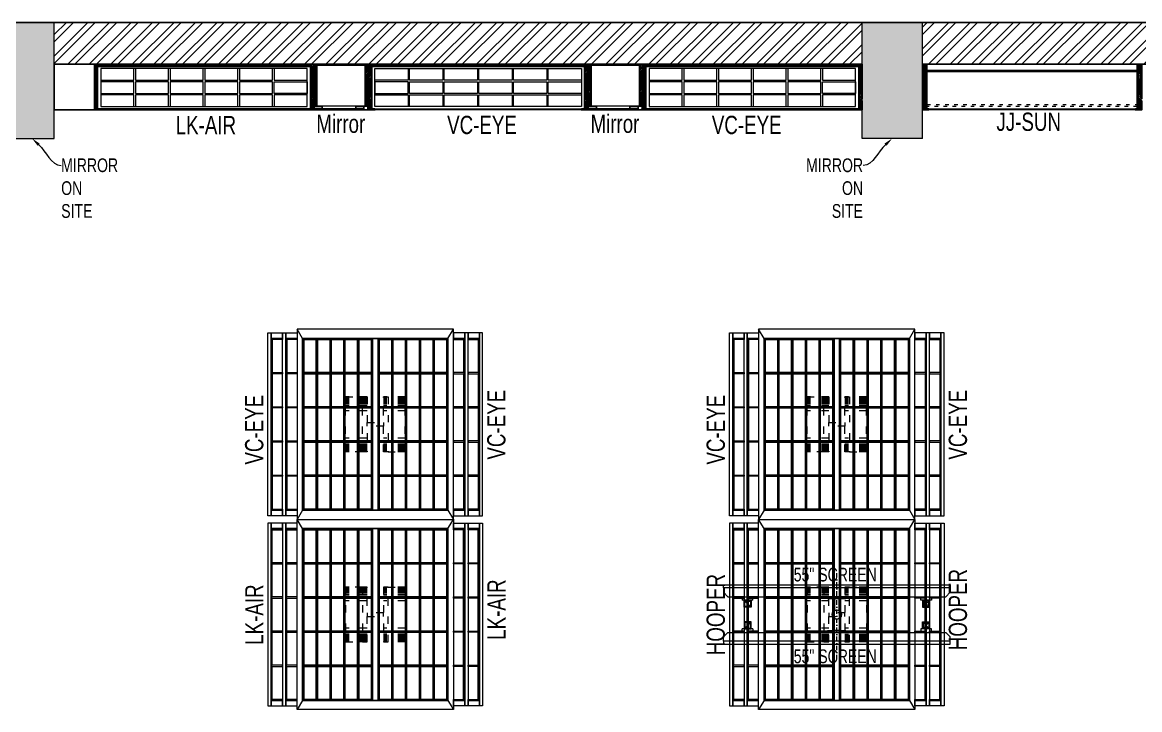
# Model space of a CAD drawing. Header units: feet. Extents: x 2963186 to 2977669, y -5470406 to -5462756.
# Drawn here: x 2968067 to 2974179, y -5466514 to -5462756 of the extents above; entities that cross this region are included whole.
import ezdxf
from ezdxf import colors
from ezdxf.entities.mleader import LeaderData, LeaderLine
from ezdxf.math import Vec2, Vec3

# ---------------------------------------------------------------- set-up
doc = ezdxf.new("R2010")
doc.units = ezdxf.units.FT
doc.header["$LTSCALE"] = 33
doc.header["$MEASUREMENT"] = 0
doc.linetypes.add('ACAD_ISO03W100', pattern=[30, 12, -18])
doc.linetypes.add('DASHDOT2', pattern=[0.5, 0.25, -0.125, 0, -0.125])
doc.layers.add('A-WALL', color=1, linetype='Continuous')
for name, color, linetype, lineweight in [('Column', 243, 'Continuous', 9), ('LENS-DIM', 252, 'Continuous', 5), ('LENS-PARTITION', 21, 'Continuous', 25), ('LENS-TEXT', 31, 'Continuous', 5), ('LENS_DIMENSION', 193, 'Continuous', 0), ('LENS_TEXT', 31, 'Continuous', 5), ('LK-EQPMT', 3, 'Continuous', 18), ('LK-FF&E FLOOR', 1, 'Continuous', 9), ('LK-FF&E WALL', 1, 'Continuous', 9), ('LK-IT', 3, 'Continuous', 18), ('LN-ELEVATION-1', 81, 'Continuous', 25), ('LN-ELEVATION-2', 103, 'Continuous', 20), ('LN-ELEVATION-3', 125, 'Continuous', 18), ('LN-ELEVATION-4', 145, 'Continuous', 13), ('LN-ELEVATION-5', 167, 'Continuous', 5), ('LN-HATCH', 251, 'Continuous', 0), ('PLANO-TXT', 252, 'Continuous', 5)]:
    doc.layers.add(name, color=color, linetype=linetype, lineweight=lineweight)
doc.styles.add('LK TXT', font='GILC____.TTF', dxfattribs={"height": 100})
doc.styles.get("Standard").update_dxf_attribs({"font": 'GILC____.TTF'})
pattern_1 = [(45, (7858054.083674966, 3504049.203216764), (-4.490128060534575, 4.490128060534575), [])]

# ---------------------------------------------------------------- blocks, each defined once
blk = doc.blocks.new('A$Ccaeba2c0')
at = {"layer": 'Column'}
h = blk.add_hatch(color=8, dxfattribs=at)
h.dxf.hatch_style = 1
h.paths.add_polyline_path([(0, 431.7999999998137), (-254, 431.7999999998137), (-254, 0), (0, 0)])
h.paths.add_polyline_path([(0, 4064.000000003725), (-228.5999999996275, 4064.000000003725), (-228.5999999996275, 3581.400000004098), (0, 3581.400000004098)])
h.paths.add_polyline_path([(0, 7620), (-228.5999999996275, 7620), (-228.5999999996275, 7086.600000004285), (0, 7086.600000004285)])
h.paths.add_polyline_path([(-4648.200000000186, 7620), (-4978.399999999441, 7620), (-4978.399999999441, 6985.000000003726), (-4648.200000000186, 6985.000000003726)])
h.paths.add_polyline_path([(-9397.999999999534, 7620), (-9728.200000000184, 7620), (-9728.200000000184, 6985), (-9398, 6985)])
h.paths.add_polyline_path([(-14173.20000000018, 7620), (-14452.59999999963, 7620), (-14452.59999999963, 7086.599999999627), (-14173.20000000018, 7086.599999999627)])
h.paths.add_polyline_path([(-14173.20000000018, 4089.399999999441), (-14452.59999999963, 4089.399999999441), (-14452.59999999963, 3606.799999999814), (-14173.20000000018, 3606.799999999814)])
h.paths.add_polyline_path([(-14020.79999999981, 203.2000000001862), (-14249.39999999897, 203.2000000001862), (-14249.39999999944, 433.2000000001862), (-14452.59999999963, 433.2000000001862), (-14452.59999999963, 0), (-14020.79999999981, 0)])
h.paths.add_polyline_path([(-9499.599999999627, 660.3999999994412), (-9829.799999999814, 660.3999999994412), (-9829.799999999814, 0), (-9499.599999999627, 0)])
h.paths.add_polyline_path([(-4749.799999999813, 660.3999999994412), (-5080, 660.3999999994412), (-5080, 0), (-4749.799999999348, 0)])
at = {"layer": 'LN-HATCH'}
h = blk.add_hatch(dxfattribs=at)
h.set_pattern_fill('ANSI32', color=256, scale=222)
h.set_pattern_definition([(45, (-2980819.117642397, 5460944.152229796), (-58.86663953378008, 58.86663953378008), []), (45, (-2980779.873216107, 5460944.152229796), (-58.86663953378008, 58.86663953378008), [])])
h.paths.add_polyline_path([(-9728.200000000184, 7620), (-14173.20000000018, 7620), (-14173.20000000018, 7391.399999999442), (-9728.200000000184, 7391.399999999442)])
h.paths.add_polyline_path([(-4978.399999999441, 7620), (-9397.999999999534, 7620), (-9397.999999999534, 7391.399999999442), (-4978.399999999441, 7391.399999999442)])
h.paths.add_polyline_path([(-228.5999999996275, 7620), (-4648.200000000186, 7620), (-4648.200000000186, 7391.399999999442), (-228.5999999996275, 7391.399999999442)])
h.paths.add_polyline_path([(0, 7086.600000004285), (-152.3999999994412, 7086.600000004285), (-152.3999999994412, 4064.000000003725), (0, 4064.000000003725)])
h.paths.add_polyline_path([(0, 3581.400000004098), (-152.3999999994412, 3581.400000004098), (-152.3999999994412, 2717.799999999814), (0, 2717.799999999814)])
h.paths.add_polyline_path([(-14249.39999999944, 7086.599999999627), (-14452.59999999963, 7086.599999999627), (-14452.59999999963, 4089.399999999441), (-14249.39999999944, 4089.399999999441)])
h.paths.add_polyline_path([(-14249.39999999944, 3606.799999999814), (-14452.59999999963, 3606.799999999814), (-14452.59999999963, 2717.799999999814), (-14249.39999999944, 2717.799999999814)])
h.paths.add_polyline_path([(-9271, 203.2000000001862), (-9499.599999999627, 203.2000000001862), (-9499.599999999627, 0), (-9271, 0)])
h.paths.add_polyline_path([(-9829.799999999814, 203.2000000001862), (-10033, 203.2000000001862), (-10033, 0), (-9829.799999999814, 0)])
h.paths.add_polyline_path([(-4521.200000000186, 203.2000000001862), (-4749.799999999348, 203.2000000001862), (-4749.799999999348, 0), (-4521.200000000186, 0)])
h.paths.add_polyline_path([(-5080, 203.2000000001862), (-5308.599999999628, 203.2000000001862), (-5308.599999999628, 0), (-5080, 0)])
h.paths.add_polyline_path([(-558.7999999998137, 203.2000000001862), (-787.3999999994412, 203.2000000001862), (-787.3999999994412, 0), (-558.7999999998137, 0)])
at = {"layer": 'A-WALL'}
for p, q in [((-14452.59999999963, 7620), (0, 7620)), ((-9398, 7391.399999999442), (-4978.399999999441, 7391.399999999442)), ((-4648.200000000186, 7391.399999999442), (-228.5999999996275, 7391.399999999442))]:
    blk.add_line(p, q, dxfattribs=at)
at = {"layer": 'Column'}
for p, q in [((-9398, 6985), (-9397.999999999534, 7620)), ((-4978.399999999441, 6985.000000003726), (-4978.399999999441, 7620)), ((-4648.200000000186, 6985.000000003726), (-4648.200000000186, 7620)), ((-9728.200000000184, 6985), (-9397.999999999069, 6985)), ((-4648.200000000186, 6985.000000003726), (-4978.399999999441, 6985.000000003726))]:
    blk.add_line(p, q, dxfattribs=at)
blk = doc.blocks.new('VC HD 1200')
at = {"layer": 'LN-HATCH', "ltscale": 0.5}
h = blk.add_hatch(dxfattribs=at)
h.set_pattern_fill('ANSI31', color=256, scale=2)
h.set_pattern_definition([(45, (3760859.752907088, 1795248.935917533), (-4.490128060534575, 4.490128060534575), [])])
h.paths.add_polyline_path([(-1200, 250), (-1200, 60), (-1194, 60), (-1194, 50), (-1200, 50), (-1200, 6), (-1182, 6), (-1182, 250)])
h = blk.add_hatch(dxfattribs=at)
h.set_pattern_fill('ANSI31', color=256, scale=2)
h.set_pattern_definition(pattern_1)
h.paths.add_polyline_path([(0, 250), (0, 60), (-6, 60), (-6, 50), (0, 50), (0, 6), (-18, 6), (-18, 250)])
h = blk.add_hatch(dxfattribs=at)
h.set_pattern_fill('ANSI31', color=256, scale=2)
h.set_pattern_definition([(45, (7858047.083674965, 3504049.203216764), (-4.490128060534575, 4.490128060534575), [])])
h.paths.add_polyline_path([(-1165, 6), (-1165, 0), (-1200, 0), (-1200, 6)])
h = blk.add_hatch(dxfattribs=at)
h.set_pattern_fill('ANSI31', color=256, scale=2)
h.set_pattern_definition(pattern_1)
h.paths.add_polyline_path([(-28, 6), (-28, 0), (0, 0), (0, 6)])
at = {"layer": 'LN-ELEVATION-1', "ltscale": 0.5}
for points in [[(-1200, 250), (-1200, 60), (-1194, 60), (-1194, 50), (-1200, 50), (-1200, 6), (-1182, 6), (-1182, 250)], [(0, 250), (0, 60), (-6, 60), (-6, 50), (0, 50), (0, 6), (-18, 6), (-18, 250)], [(-18, 238), (-1182, 238), (-1182, 244), (-18, 244)], [(-1165, 6), (-1165, 0), (-1200, 0), (-1200, 6)], [(-35, 6), (-35, 0), (0, 0), (0, 6)]]:
    blk.add_lwpolyline(points, close=True, dxfattribs=at)
at = {"layer": 'LN-ELEVATION-3', "ltscale": 0.5}
for p, q in [((-1182, 250), (-18, 250)), ((-1165, 6), (-35, 6)), ((-35, 0), (-1165, 0))]:
    blk.add_line(p, q, dxfattribs=at)
for points in [[(-1165.000000000465, 226), (-35, 226), (-35, 18), (-1165.000000000465, 18)], [(-1165.000000000465, 226), (-983.3333333334886, 226), (-983.3333333334886, 162), (-1165.000000000465, 162)], [(-975.3333333334886, 226), (-793.6666666665112, 226), (-793.6666666665112, 162), (-975.3333333334886, 162)], [(-785.6666666665112, 226), (-603.9999999995342, 226), (-603.9999999995342, 162), (-785.6666666665112, 162)], [(-595.9999999995342, 226), (-414.3333333325572, 226), (-414.3333333325572, 162), (-595.9999999995342, 162)], [(-406.3333333325572, 226), (-224.6666666655801, 226), (-224.6666666655801, 162), (-406.3333333325572, 162)], [(-216.6666666655801, 226), (-34.99999999860302, 226), (-34.99999999860302, 162), (-216.6666666655801, 162)], [(-1165.000000000465, 90), (-983.3333333334886, 90), (-983.3333333334886, 154), (-1165.000000000465, 154)], [(-975.3333333334886, 154), (-793.6666666665112, 154), (-793.6666666665112, 90), (-975.3333333334886, 90)], [(-785.6666666665112, 154), (-603.9999999995342, 154), (-603.9999999995342, 90), (-785.6666666665112, 90)], [(-595.9999999995342, 154), (-414.3333333325572, 154), (-414.3333333325572, 90), (-595.9999999995342, 90)], [(-406.3333333325572, 154), (-224.6666666655801, 154), (-224.6666666655801, 90), (-406.3333333325572, 90)], [(-216.6666666655801, 154), (-34.99999999860302, 154), (-34.99999999860302, 90), (-216.6666666655801, 90)], [(-1165.000000000465, 82), (-983.3333333334886, 82), (-983.3333333334886, 18), (-1165.000000000465, 18)], [(-975.3333333334886, 82), (-793.6666666665112, 82), (-793.6666666665112, 18), (-975.3333333334886, 18)], [(-785.6666666665112, 82), (-603.9999999995342, 82), (-603.9999999995342, 18), (-785.6666666665112, 18)], [(-595.9999999995342, 82), (-414.3333333325572, 82), (-414.3333333325572, 18), (-595.9999999995342, 18)], [(-406.3333333325572, 82), (-224.6666666655801, 82), (-224.6666666655801, 18), (-406.3333333325572, 18)], [(-216.6666666655801, 82), (-34.99999999860302, 82), (-34.99999999860302, 18), (-216.6666666655801, 18)]]:
    blk.add_lwpolyline(points, close=True, dxfattribs=at)
blk = doc.blocks.new('ffgd')
at = {"layer": 'LN-ELEVATION-4', "linetype": 'ACAD_ISO03W100', "ltscale": 0.1}
blk.add_lwpolyline([(0, 47.31184294237753), (0, -41.46233547315932), (-20, -41.46233547315932), (-20, 47.31184294237753)], close=True, dxfattribs=at)
at = {"layer": 'LN-ELEVATION-5', "linetype": 'ACAD_ISO03W100', "ltscale": 0.1}
for p, q in [((-159.8999999999068, 165.715584376594), (-159.8999999999068, 47.31184294237753)), ((-159.6999999997206, 165.715584376594), (-159.6999999997206, 47.31184294237753)), ((-159.3999999999068, 165.715584376594), (-159.3999999999068, 47.31184294237753)), ((-159, 165.715584376594), (-159, 47.31184294237753)), ((-158.5, 165.715584376594), (-158.5, 47.31184294237753)), ((-157.8999999999068, 165.715584376594), (-157.8999999999068, 47.31184294237753)), ((-157.1000000000931, 165.715584376594), (-157.1000000000931, 47.31184294237753)), ((-156.1000000000931, 165.715584376594), (-156.1000000000931, 47.31184294237753)), ((-154.1000000000931, 165.715584376594), (-154.1000000000931, 47.31184294237753)), ((-151.1000000000931, 165.715584376594), (-151.1000000000931, 47.31184294237753)), ((-146.1000000000931, 165.715584376594), (-146.1000000000931, 47.31184294237753)), ((-141.1000000000931, 165.715584376594), (-141.1000000000931, 47.31184294237753)), ((-135.1000000000931, 165.715584376594), (-135.1000000000931, 47.31184294237753)), ((-128.1000000000931, 165.715584376594), (-128.1000000000931, 47.31184294237753)), ((-120.1000000000931, 165.715584376594), (-120.1000000000931, 47.31184294237753)), ((-111.1000000000931, 165.715584376594), (-111.1000000000931, 47.31184294237753)), ((-102.1000000000931, 165.715584376594), (-102.1000000000931, 47.31184294237753)), ((-85, 165.715584376594), (-85, 47.31184294237753)), ((65, 165.715584376594), (65, 47.31184294237753)), ((82.10000000009315, 165.715584376594), (82.10000000009315, 47.31184294237753)), ((91.10000000009312, 165.715584376594), (91.10000000009312, 47.31184294237753)), ((100.1000000000931, 165.715584376594), (100.1000000000931, 47.31184294237753)), ((108.1000000000931, 165.715584376594), (108.1000000000931, 47.31184294237753)), ((115.1000000000931, 165.715584376594), (115.1000000000931, 47.31184294237753)), ((121.1000000000931, 165.715584376594), (121.1000000000931, 47.31184294237753)), ((126.1000000000931, 165.715584376594), (126.1000000000931, 47.31184294237753)), ((131.1000000000931, 165.715584376594), (131.1000000000931, 47.31184294237753)), ((134.1000000000931, 165.715584376594), (134.1000000000931, 47.31184294237753)), ((136.1000000000931, 165.715584376594), (136.1000000000931, 47.31184294237753)), ((137.1000000000931, 165.715584376594), (137.1000000000931, 47.31184294237753)), ((137.8999999999068, 165.715584376594), (137.8999999999068, 47.31184294237753)), ((138.5, 165.715584376594), (138.5, 47.31184294237753)), ((139, 165.715584376594), (139, 47.31184294237753)), ((139.3999999999067, 165.715584376594), (139.3999999999067, 47.31184294237753)), ((139.6999999997206, 165.715584376594), (139.6999999997206, 47.31184294237753)), ((139.8999999999068, 165.715584376594), (139.8999999999068, 47.31184294237753)), ((-159.8999999999068, -41.46233547315932), (-159.8999999999068, -159.8660769073758)), ((-159.6999999997206, -41.46233547315932), (-159.6999999997206, -159.8660769073758)), ((-159.3999999999068, -41.46233547315932), (-159.3999999999068, -159.8660769073758)), ((-159, -41.46233547315932), (-159, -159.8660769073758)), ((-158.5, -41.46233547315932), (-158.5, -159.8660769073758)), ((-157.8999999999068, -41.46233547315932), (-157.8999999999068, -159.8660769073758)), ((-157.1000000000931, -41.46233547315932), (-157.1000000000931, -159.8660769073758)), ((-156.1000000000931, -41.46233547315932), (-156.1000000000931, -159.8660769073758)), ((-154.1000000000931, -41.46233547315932), (-154.1000000000931, -159.8660769073758)), ((-151.1000000000931, -41.46233547315932), (-151.1000000000931, -159.8660769073758)), ((-146.1000000000931, -41.46233547315932), (-146.1000000000931, -159.8660769073758)), ((-141.1000000000931, -41.46233547315932), (-141.1000000000931, -159.8660769073758)), ((-135.1000000000931, -41.46233547315932), (-135.1000000000931, -159.8660769073758)), ((-128.1000000000931, -41.46233547315932), (-128.1000000000931, -159.8660769073758)), ((-120.1000000000931, -41.46233547315932), (-120.1000000000931, -159.8660769073758)), ((-111.1000000000931, -41.46233547315932), (-111.1000000000931, -159.8660769073758)), ((-102.1000000000931, -41.46233547315932), (-102.1000000000931, -159.8660769073758)), ((-85, -41.46233547315932), (-85, -159.8660769073758)), ((65, -41.46233547315932), (65, -159.8660769073758)), ((82.10000000009315, -41.46233547315932), (82.10000000009315, -159.8660769073758)), ((91.10000000009312, -41.46233547315932), (91.10000000009312, -159.8660769073758)), ((100.1000000000931, -41.46233547315932), (100.1000000000931, -159.8660769073758)), ((108.1000000000931, -41.46233547315932), (108.1000000000931, -159.8660769073758)), ((115.1000000000931, -41.46233547315932), (115.1000000000931, -159.8660769073758)), ((121.1000000000931, -41.46233547315932), (121.1000000000931, -159.8660769073758)), ((126.1000000000931, -41.46233547315932), (126.1000000000931, -159.8660769073758)), ((131.1000000000931, -41.46233547315932), (131.1000000000931, -159.8660769073758)), ((134.1000000000931, -41.46233547315932), (134.1000000000931, -159.8660769073758)), ((136.1000000000931, -41.46233547315932), (136.1000000000931, -159.8660769073758)), ((137.1000000000931, -41.46233547315932), (137.1000000000931, -159.8660769073758)), ((137.8999999999068, -41.46233547315932), (137.8999999999068, -159.8660769073758)), ((138.5, -41.46233547315932), (138.5, -159.8660769073758)), ((139, -41.46233547315932), (139, -159.8660769073758)), ((139.3999999999067, -41.46233547315932), (139.3999999999067, -159.8660769073758)), ((139.6999999997206, -41.46233547315932), (139.6999999997206, -159.8660769073758)), ((139.8999999999068, -41.46233547315932), (139.8999999999068, -159.8660769073758))]:
    blk.add_line(p, q, dxfattribs=at)
for points in [[(140, 72.9897628070321), (140, 165.715584376594), (-160, 165.715584376594), (-160, 72.9897628070321)], [(140, -67.14025533781387), (140, -159.8660769073758), (-160, -159.8660769073758), (-160, -67.14025533781387)]]:
    blk.add_lwpolyline(points, dxfattribs=at)
for points in [[(140, 72.9897628070321), (140, 47.31184294237753), (-160, 47.31184294237753), (-160, 72.9897628070321)], [(140, -41.46233547315932), (140, -67.14025533781387), (-160, -67.14025533781387), (-160, -41.46233547315932)]]:
    blk.add_lwpolyline(points, close=True, dxfattribs=at)
blk = doc.blocks.new('EURO 1040 x 1175')
at = {"layer": 'LN-ELEVATION-1'}
for points in [[(-470, -327.434990927577), (470, -327.434990927577), (470, 467.5650090724229), (-470, 467.5650090724229)], [(-470, 85.06500907242298), (470, 85.06500907242298), (470, 467.5650090724229), (-470, 467.5650090724229)], [(-283.2000000029802, 85.06500907242298), (-277.2000000029802, 85.06500907242298), (-277.2000000029802, 467.5650090724229), (-283.2000000029802, 467.5650090724229)], [(-96.40000000596046, 85.06500907242298), (-90.40000000596045, 85.06500907242298), (-90.40000000596045, 467.5650090724229), (-96.40000000596046, 467.5650090724229)], [(90.3999999910593, 85.06500907242298), (96.3999999910593, 85.06500907242298), (96.3999999910593, 467.5650090724229), (90.3999999910593, 467.5650090724229)], [(277.1999999880791, 85.06500907242298), (283.1999999880791, 85.06500907242298), (283.1999999880791, 467.5650090724229), (277.1999999880791, 467.5650090724229)], [(-470.0000000149008, 386.565009072423), (-283.2000000029802, 386.565009072423), (-283.2000000029802, 392.565009072423), (-470.0000000149008, 392.565009072423)], [(-277.2000000178814, 386.565009072423), (-96.40000000596046, 386.565009072423), (-96.40000000596046, 392.565009072423), (-277.2000000178814, 392.565009072423)], [(-90.40000002086165, 386.565009072423), (90.3999999910593, 386.565009072423), (90.3999999910593, 392.565009072423), (-90.40000002086165, 392.565009072423)], [(96.39999997615817, 386.565009072423), (277.1999999880791, 386.565009072423), (277.1999999880791, 392.565009072423), (96.39999997615817, 392.565009072423)], [(283.1999999880791, 386.565009072423), (470, 386.565009072423), (470, 392.565009072423), (283.1999999880791, 392.565009072423)], [(-470.0000000149008, 311.190009072423), (-283.2000000029802, 311.190009072423), (-283.2000000029802, 317.190009072423), (-470.0000000149008, 317.190009072423)], [(-277.2000000178814, 311.190009072423), (-96.40000000596046, 311.190009072423), (-96.40000000596046, 317.190009072423), (-277.2000000178814, 317.190009072423)], [(-90.40000002086165, 311.190009072423), (90.3999999910593, 311.190009072423), (90.3999999910593, 317.190009072423), (-90.40000002086165, 317.190009072423)], [(96.39999997615817, 311.190009072423), (277.1999999880791, 311.190009072423), (277.1999999880791, 317.190009072423), (96.39999997615817, 317.190009072423)], [(283.1999999880791, 311.190009072423), (470, 311.190009072423), (470, 317.190009072423), (283.1999999880791, 317.190009072423)], [(-470.0000000149008, 235.815009072423), (-283.2000000029802, 235.815009072423), (-283.2000000029802, 241.815009072423), (-470.0000000149008, 241.815009072423)], [(-277.2000000178814, 235.815009072423), (-96.40000000596046, 235.815009072423), (-96.40000000596046, 241.815009072423), (-277.2000000178814, 241.815009072423)], [(-90.40000002086165, 235.815009072423), (90.3999999910593, 235.815009072423), (90.3999999910593, 241.815009072423), (-90.40000002086165, 241.815009072423)], [(96.39999997615817, 235.815009072423), (277.1999999880791, 235.815009072423), (277.1999999880791, 241.815009072423), (96.39999997615817, 241.815009072423)], [(283.1999999880791, 235.815009072423), (470, 235.815009072423), (470, 241.815009072423), (283.1999999880791, 241.815009072423)], [(-470.0000000149008, 160.440009072423), (-283.2000000029802, 160.440009072423), (-283.2000000029802, 166.440009072423), (-470.0000000149008, 166.440009072423)], [(-277.2000000178814, 160.440009072423), (-96.40000000596046, 160.440009072423), (-96.40000000596046, 166.440009072423), (-277.2000000178814, 166.440009072423)], [(-90.40000002086165, 160.440009072423), (90.3999999910593, 160.440009072423), (90.3999999910593, 166.440009072423), (-90.40000002086165, 166.440009072423)], [(96.39999997615817, 160.440009072423), (277.1999999880791, 160.440009072423), (277.1999999880791, 166.440009072423), (96.39999997615817, 166.440009072423)], [(283.1999999880791, 160.440009072423), (470, 160.440009072423), (470, 166.440009072423), (283.1999999880791, 166.440009072423)], [(-470, 85.06500907242298), (470, 85.06500907242298), (470, 55.06500907242298), (-470, 55.06500907242298)], [(-470, 55.06500907242298), (470, 55.06500907242298), (470, -327.434990927577), (-470, -327.434990927577)], [(-283.2000000029802, 55.06500907242298), (-277.2000000029802, 55.06500907242298), (-277.2000000029802, -327.434990927577), (-283.2000000029802, -327.434990927577)], [(-96.40000000596046, 55.06500907242298), (-90.40000000596045, 55.06500907242298), (-90.40000000596045, -327.434990927577), (-96.40000000596046, -327.434990927577)], [(90.3999999910593, 55.06500907242298), (96.3999999910593, 55.06500907242298), (96.3999999910593, -327.434990927577), (90.3999999910593, -327.434990927577)], [(277.1999999880791, 55.06500907242298), (283.1999999880791, 55.06500907242298), (283.1999999880791, -327.434990927577), (277.1999999880791, -327.434990927577)], [(-470.0000000149008, -20.30999092757702), (-283.2000000029802, -20.30999092757702), (-283.2000000029802, -26.30999092757702), (-470.0000000149008, -26.30999092757702)], [(-277.2000000178814, -20.30999092757702), (-96.40000000596046, -20.30999092757702), (-96.40000000596046, -26.30999092757702), (-277.2000000178814, -26.30999092757702)], [(-90.40000002086165, -20.30999092757702), (90.3999999910593, -20.30999092757702), (90.3999999910593, -26.30999092757702), (-90.40000002086165, -26.30999092757702)], [(96.39999997615817, -20.30999092757702), (277.1999999880791, -20.30999092757702), (277.1999999880791, -26.30999092757702), (96.39999997615817, -26.30999092757702)], [(283.1999999880791, -20.30999092757702), (470, -20.30999092757702), (470, -26.30999092757702), (283.1999999880791, -26.30999092757702)], [(-470.0000000149008, -95.68499092757702), (-283.2000000029802, -95.68499092757702), (-283.2000000029802, -101.684990927577), (-470.0000000149008, -101.684990927577)], [(-277.2000000178814, -95.68499092757702), (-96.40000000596046, -95.68499092757702), (-96.40000000596046, -101.684990927577), (-277.2000000178814, -101.684990927577)], [(-90.40000002086165, -95.68499092757702), (90.3999999910593, -95.68499092757702), (90.3999999910593, -101.684990927577), (-90.40000002086165, -101.684990927577)], [(96.39999997615817, -95.68499092757702), (277.1999999880791, -95.68499092757702), (277.1999999880791, -101.684990927577), (96.39999997615817, -101.684990927577)], [(283.1999999880791, -95.68499092757702), (470, -95.68499092757702), (470, -101.684990927577), (283.1999999880791, -101.684990927577)], [(-470.0000000149008, -171.059990927577), (-283.2000000029802, -171.059990927577), (-283.2000000029802, -177.059990927577), (-470.0000000149008, -177.059990927577)], [(-277.2000000178814, -171.059990927577), (-96.40000000596046, -171.059990927577), (-96.40000000596046, -177.059990927577), (-277.2000000178814, -177.059990927577)], [(-90.40000002086165, -171.059990927577), (90.3999999910593, -171.059990927577), (90.3999999910593, -177.059990927577), (-90.40000002086165, -177.059990927577)], [(96.39999997615817, -171.059990927577), (277.1999999880791, -171.059990927577), (277.1999999880791, -177.059990927577), (96.39999997615817, -177.059990927577)], [(283.1999999880791, -171.059990927577), (470, -171.059990927577), (470, -177.059990927577), (283.1999999880791, -177.059990927577)], [(-470.0000000149008, -246.434990927577), (-283.2000000029802, -246.434990927577), (-283.2000000029802, -252.434990927577), (-470.0000000149008, -252.434990927577)], [(-277.2000000178814, -246.434990927577), (-96.40000000596046, -246.434990927577), (-96.40000000596046, -252.434990927577), (-277.2000000178814, -252.434990927577)], [(-90.40000002086165, -246.434990927577), (90.3999999910593, -246.434990927577), (90.3999999910593, -252.434990927577), (-90.40000002086165, -252.434990927577)], [(96.39999997615817, -246.434990927577), (277.1999999880791, -246.434990927577), (277.1999999880791, -252.434990927577), (96.39999997615817, -252.434990927577)], [(283.1999999880791, -246.434990927577), (470, -246.434990927577), (470, -252.434990927577), (283.1999999880791, -252.434990927577)]]:
    blk.add_lwpolyline(points, close=True, dxfattribs=at)
for points in [[(-283.2000000029802, 461.5650090724228), (-464, 461.5650090724228), (-464, 317.190009072423)], [(-96.40000000596046, 461.5650090724228), (-277.2000000029802, 461.5650090724228)], [(90.3999999910593, 461.5650090724228), (-90.40000000596045, 461.5650090724228)], [(277.1999999880791, 461.5650090724228), (96.3999999910593, 461.5650090724228)], [(464, 317.190009072423), (464, 461.5650090724228), (283.1999999880791, 461.5650090724228)], [(-464, 311.190009072423), (-464, 241.815009072423)], [(464, 241.815009072423), (464, 311.190009072423)], [(-464, 235.815009072423), (-464, 166.440009072423)], [(464, 166.440009072423), (464, 235.815009072423)], [(-464, 160.440009072423), (-464, 91.06500907242297), (-283.2000000029802, 91.06500907242297)], [(283.1999999880791, 91.06500907242297), (464, 91.06500907242297), (464, 160.440009072423)], [(-277.2000000029802, 91.06500907242297), (-96.40000000596046, 91.06500907242297)], [(-90.40000000596045, 91.06500907242297), (90.3999999910593, 91.06500907242297)], [(96.3999999910593, 91.06500907242297), (277.1999999880791, 91.06500907242297)], [(-464, -20.30999092757702), (-464, 49.06500907242298), (-283.2000000029802, 49.06500907242298)], [(-277.2000000029802, 49.06500907242298), (-96.40000000596046, 49.06500907242298)], [(-90.40000000596045, 49.06500907242298), (90.3999999910593, 49.06500907242298)], [(96.3999999910593, 49.06500907242298), (277.1999999880791, 49.06500907242298)], [(283.1999999880791, 49.06500907242298), (464, 49.06500907242298), (464, -20.30999092757702)], [(-464, -95.68499092757702), (-464, -26.30999092757702)], [(464, -26.30999092757702), (464, -95.68499092757702)], [(-464, -171.059990927577), (-464, -101.684990927577)], [(464, -101.684990927577), (464, -171.059990927577)], [(-283.2000000029802, -321.434990927577), (-464, -321.434990927577), (-464, -177.059990927577)], [(464, -177.059990927577), (464, -321.434990927577), (283.1999999880791, -321.434990927577)], [(-96.40000000596046, -321.434990927577), (-277.2000000029802, -321.434990927577)], [(90.3999999910593, -321.434990927577), (-90.40000000596045, -321.434990927577)], [(277.1999999880791, -321.434990927577), (96.3999999910593, -321.434990927577)]]:
    blk.add_lwpolyline(points, dxfattribs=at)
at = {"layer": 'LN-ELEVATION-2'}
blk.add_lwpolyline([(-520, -357.434990927577), (520, -357.434990927577), (520, 497.5650090724228), (-520, 497.5650090724228)], close=True, dxfattribs=at)
for points in [[(-470, 467.5650090724229), (-520, 497.5650090724228)], [(470, 467.5650090724229), (520, 497.5650090724228)], [(-470, -327.434990927577), (-520, -357.434990927577)], [(470, -327.434990927577), (520, -357.434990927577)]]:
    blk.add_lwpolyline(points, dxfattribs=at)
at = {"layer": 'LN-ELEVATION-3'}
for points in [[(-500, 559.5650090724229), (500, 559.5650090724229), (500, 577.5650090724228), (-500, 577.5650090724228)], [(-500, 497.5650090724228), (-470, 497.5650090724228), (-470, 559.5650090724229), (-500, 559.5650090724229)], [(470, 497.5650090724228), (500, 497.5650090724228), (500, 559.5650090724229), (470, 559.5650090724229)], [(-500, -357.434990927577), (-470, -357.434990927577), (-470, -419.434990927577), (-500, -419.434990927577)], [(470, -357.434990927577), (500, -357.434990927577), (500, -419.434990927577), (470, -419.434990927577)], [(-500, -419.434990927577), (500, -419.434990927577), (500, -437.4349909275768), (-500, -437.4349909275768)]]:
    blk.add_lwpolyline(points, close=True, dxfattribs=at)
at = {"layer": 'LN-ELEVATION-4'}
for points in [[(-500, 639.5650090724228), (500, 639.5650090724228), (500, 657.565009072423), (-500, 657.565009072423)], [(-500, 577.5650090724228), (-470, 577.5650090724228), (-470, 639.5650090724228), (-500, 639.5650090724228)], [(470, 577.5650090724228), (500, 577.5650090724228), (500, 639.5650090724228), (470, 639.5650090724228)], [(-470, 497.5650090724228), (-464, 497.5650090724228), (-464, 559.5650090724229), (-470, 559.5650090724229)], [(-464, 553.565009072423), (-283.2000000029802, 553.565009072423), (-283.2000000029802, 559.5650090724229), (-464, 559.5650090724229)], [(-283.2000000029802, 497.5650090724228), (-277.2000000029802, 497.5650090724228), (-277.2000000029802, 559.5650090724229), (-283.2000000029802, 559.5650090724229)], [(-277.2000000029802, 553.565009072423), (-96.40000000596046, 553.565009072423), (-96.40000000596046, 559.5650090724229), (-277.2000000029802, 559.5650090724229)], [(-96.40000000596046, 497.5650090724228), (-90.40000000596045, 497.5650090724228), (-90.40000000596045, 559.5650090724229), (-96.40000000596046, 559.5650090724229)], [(-90.40000000596045, 553.565009072423), (90.3999999910593, 553.565009072423), (90.3999999910593, 559.5650090724229), (-90.40000000596045, 559.5650090724229)], [(90.3999999910593, 497.5650090724228), (96.3999999910593, 497.5650090724228), (96.3999999910593, 559.5650090724229), (90.3999999910593, 559.5650090724229)], [(96.3999999910593, 553.565009072423), (277.1999999880791, 553.565009072423), (277.1999999880791, 559.5650090724229), (96.3999999910593, 559.5650090724229)], [(277.1999999880791, 497.5650090724228), (283.1999999880791, 497.5650090724228), (283.1999999880791, 559.5650090724229), (277.1999999880791, 559.5650090724229)], [(283.1999999880791, 553.565009072423), (463.9999999850988, 553.565009072423), (463.9999999850988, 559.5650090724229), (283.1999999880791, 559.5650090724229)], [(464, 497.5650090724228), (470, 497.5650090724228), (470, 559.5650090724229), (464, 559.5650090724229)], [(-470, -357.434990927577), (-464, -357.434990927577), (-464, -419.434990927577), (-470, -419.434990927577)], [(-283.2000000029802, -357.434990927577), (-277.2000000029802, -357.434990927577), (-277.2000000029802, -419.434990927577), (-283.2000000029802, -419.434990927577)], [(-96.40000000596046, -357.434990927577), (-90.40000000596045, -357.434990927577), (-90.40000000596045, -419.434990927577), (-96.40000000596046, -419.434990927577)], [(90.3999999910593, -357.434990927577), (96.3999999910593, -357.434990927577), (96.3999999910593, -419.434990927577), (90.3999999910593, -419.434990927577)], [(277.1999999880791, -357.434990927577), (283.1999999880791, -357.434990927577), (283.1999999880791, -419.434990927577), (277.1999999880791, -419.434990927577)], [(464, -357.434990927577), (470, -357.434990927577), (470, -419.434990927577), (464, -419.434990927577)], [(-464, -413.4349909275768), (-283.2000000029802, -413.4349909275768), (-283.2000000029802, -419.434990927577), (-464, -419.434990927577)], [(-277.2000000029802, -413.4349909275768), (-96.40000000596046, -413.4349909275768), (-96.40000000596046, -419.434990927577), (-277.2000000029802, -419.434990927577)], [(-90.40000000596045, -413.4349909275768), (90.3999999910593, -413.4349909275768), (90.3999999910593, -419.434990927577), (-90.40000000596045, -419.434990927577)], [(96.3999999910593, -413.4349909275768), (277.1999999880791, -413.4349909275768), (277.1999999880791, -419.434990927577), (96.3999999910593, -419.434990927577)], [(283.1999999880791, -413.4349909275768), (463.9999999850988, -413.4349909275768), (463.9999999850988, -419.434990927577), (283.1999999880791, -419.434990927577)], [(-500, -437.4349909275768), (-470, -437.4349909275768), (-470, -499.4349909275769), (-500, -499.4349909275769)], [(470, -437.4349909275768), (500, -437.4349909275768), (500, -499.4349909275769), (470, -499.4349909275769)], [(-500, -499.4349909275769), (500, -499.4349909275769), (500, -517.434990927577), (-500, -517.434990927577)]]:
    blk.add_lwpolyline(points, close=True, dxfattribs=at)
at = {"layer": 'LN-ELEVATION-5'}
for points in [[(-470, 577.5650090724228), (-464, 577.5650090724228), (-464, 639.5650090724228), (-470, 639.5650090724228)], [(-464, 633.565009072423), (-283.2000000029802, 633.565009072423), (-283.2000000029802, 639.5650090724228), (-464, 639.5650090724228)], [(-283.2000000029802, 577.5650090724228), (-277.2000000029802, 577.5650090724228), (-277.2000000029802, 639.5650090724228), (-283.2000000029802, 639.5650090724228)], [(-277.2000000029802, 633.565009072423), (-96.40000000596046, 633.565009072423), (-96.40000000596046, 639.5650090724228), (-277.2000000029802, 639.5650090724228)], [(-96.40000000596046, 577.5650090724228), (-90.40000000596045, 577.5650090724228), (-90.40000000596045, 639.5650090724228), (-96.40000000596046, 639.5650090724228)], [(-90.40000000596045, 633.565009072423), (90.3999999910593, 633.565009072423), (90.3999999910593, 639.5650090724228), (-90.40000000596045, 639.5650090724228)], [(90.3999999910593, 577.5650090724228), (96.3999999910593, 577.5650090724228), (96.3999999910593, 639.5650090724228), (90.3999999910593, 639.5650090724228)], [(96.3999999910593, 633.565009072423), (277.1999999880791, 633.565009072423), (277.1999999880791, 639.5650090724228), (96.3999999910593, 639.5650090724228)], [(277.1999999880791, 577.5650090724228), (283.1999999880791, 577.5650090724228), (283.1999999880791, 639.5650090724228), (277.1999999880791, 639.5650090724228)], [(283.1999999880791, 633.565009072423), (463.9999999850988, 633.565009072423), (463.9999999850988, 639.5650090724228), (283.1999999880791, 639.5650090724228)], [(464, 577.5650090724228), (470, 577.5650090724228), (470, 639.5650090724228), (464, 639.5650090724228)], [(-470, -437.4349909275768), (-464, -437.4349909275768), (-464, -499.4349909275769), (-470, -499.4349909275769)], [(-283.2000000029802, -437.4349909275768), (-277.2000000029802, -437.4349909275768), (-277.2000000029802, -499.4349909275769), (-283.2000000029802, -499.4349909275769)], [(-96.40000000596046, -437.4349909275768), (-90.40000000596045, -437.4349909275768), (-90.40000000596045, -499.4349909275769), (-96.40000000596046, -499.4349909275769)], [(90.3999999910593, -437.4349909275768), (96.3999999910593, -437.4349909275768), (96.3999999910593, -499.4349909275769), (90.3999999910593, -499.4349909275769)], [(277.1999999880791, -437.4349909275768), (283.1999999880791, -437.4349909275768), (283.1999999880791, -499.4349909275769), (277.1999999880791, -499.4349909275769)], [(464, -437.4349909275768), (470, -437.4349909275768), (470, -499.4349909275769), (464, -499.4349909275769)], [(-464, -493.4349909275769), (-283.2000000029802, -493.4349909275769), (-283.2000000029802, -499.4349909275769), (-464, -499.4349909275769)], [(-277.2000000029802, -493.4349909275769), (-96.40000000596046, -493.4349909275769), (-96.40000000596046, -499.4349909275769), (-277.2000000029802, -499.4349909275769)], [(-90.40000000596045, -493.4349909275769), (90.3999999910593, -493.4349909275769), (90.3999999910593, -499.4349909275769), (-90.40000000596045, -499.4349909275769)], [(96.3999999910593, -493.4349909275769), (277.1999999880791, -493.4349909275769), (277.1999999880791, -499.4349909275769), (96.3999999910593, -499.4349909275769)], [(283.1999999880791, -493.4349909275769), (463.9999999850988, -493.4349909275769), (463.9999999850988, -499.4349909275769), (283.1999999880791, -499.4349909275769)]]:
    blk.add_lwpolyline(points, close=True, dxfattribs=at)
at = {"layer": 'LENS-DIM'}
blk.add_blockref('ffgd', (10, 67.14025533781387), dxfattribs=at)
blk = doc.blocks.new('MIRROR')
at = {"layer": 'LN-HATCH', "ltscale": 0.5}
h = blk.add_hatch(dxfattribs=at)
h.set_pattern_fill('ANSI31', color=256, scale=2)
h.set_pattern_definition([(45, (4060433.741624544, 1708720.786904081), (-4.490128060534575, 4.490128060534575), [])])
h.paths.add_polyline_path([(212.944788963403, 101.3407590774622), (230.944788963403, 101.3407590774622), (230.944788963403, -127.6592409225377), (212.944788963403, -127.6592409225377)])
h.paths.add_polyline_path([(230.944788963403, 95.34075907746227), (494.9447889634027, 95.34075907746227), (494.9447889634027, 101.3407590774622), (230.944788963403, 101.3407590774622)])
h.paths.add_polyline_path([(512.9447889634027, 101.3407590774622), (494.9447889634027, 101.3407590774622), (494.9447889634027, -127.6592409225377), (512.9447889634027, -127.6592409225377)])
at = {"layer": 'Defpoints'}
blk.add_lwpolyline([(512.9447889634027, 101.3407590774622), (212.944788963403, 101.3407590774622), (212.944788963403, -148.6592409225377), (512.9447889634027, -148.6592409225377)], close=True, dxfattribs=at)
at = {"layer": 'LN-ELEVATION-1'}
for points in [[(212.944788963403, 101.3407590774622), (230.944788963403, 101.3407590774622), (230.944788963403, -127.6592409225377), (212.944788963403, -127.6592409225377)], [(230.944788963403, 95.34075907746227), (494.9447889634027, 95.34075907746227), (494.9447889634027, 101.3407590774622), (230.944788963403, 101.3407590774622)], [(512.9447889634027, 101.3407590774622), (494.9447889634027, 101.3407590774622), (494.9447889634027, -127.6592409225377), (512.9447889634027, -127.6592409225377)], [(259.944788963403, -141.6592409225377), (259.944788963403, -127.6592409225377), (214.944788963403, -127.6592409225377), (214.944788963403, -148.6592409225377), (223.944788963403, -148.6592409225377), (223.944788963403, -147.1592409225377), (216.444788963403, -147.1592409225377), (216.444788963403, -141.6592409225377)], [(442.944788963403, -141.6592409225377), (442.944788963403, -127.6592409225377), (487.9447889634028, -127.6592409225377), (487.9447889634028, -148.6592409225377), (478.9447889634026, -148.6592409225377), (478.9447889634026, -147.1592409225377), (486.4447889634027, -147.1592409225377), (486.4447889634027, -141.6592409225377)], [(504.944788963403, -148.6592409225377), (504.944788963403, -147.1592409225377), (509.444788963403, -147.1592409225377), (509.444788963403, -129.1592409225377), (487.9447889634028, -129.1592409225377), (487.9447889634028, -127.6592409225377), (510.9447889634028, -127.6592409225377), (510.9447889634028, -148.6592409225377)]]:
    blk.add_lwpolyline(points, close=True, dxfattribs=at)
at = {"layer": 'LN-ELEVATION-2', "color": 4, "lineweight": 0}
blk.add_lwpolyline([(216.444788963403, -141.6592409225377), (486.4447889634027, -141.6592409225377), (486.4447889634027, -147.1592409225377), (216.444788963403, -147.1592409225377)], close=True, dxfattribs=at)
at = {"layer": 'LN-ELEVATION-2'}
blk.add_lwpolyline([(259.944788963403, -141.6592409225377), (442.944788963403, -141.6592409225377), (442.944788963403, -127.6592409225377), (259.944788963403, -127.6592409225377)], close=True, dxfattribs=at)
at = {"layer": 'LN-ELEVATION-4', "ltscale": 0.5}
blk.add_line((478.9447889634026, -148.6592409225377), (223.944788963403, -148.6592409225377), dxfattribs=at)
blk = doc.blocks.new('JJ SH 1200')
at = {"layer": 'LN-HATCH', "ltscale": 0.5}
h = blk.add_hatch(dxfattribs=at)
h.set_pattern_fill('ANSI31', color=256, scale=2)
h.set_pattern_definition([(45, (4097187.330767878, 1708800.267299229), (-4.490128060534575, 4.490128060534575), [])])
h.paths.add_polyline_path([(792.0591651862488, 220), (792.0591651862488, 30), (786.0591651862486, 30), (786.0591651862486, 20), (792.0591651862488, 20), (792.0591651862488, -24), (767.0591651862488, -24), (767.0591651862488, 220)])
h.paths.add_polyline_path([(-382.9408348137513, 180), (767.0591651862488, 180), (767.0591651862488, 186), (-382.9408348137513, 186)])
h.paths.add_polyline_path([(757.0591651862486, -24), (757.0591651862486, -30), (792.0591651862488, -30), (792.0591651862488, -24)])
h.paths.add_polyline_path([(-407.9408348137512, 220), (-407.9408348137512, 30), (-401.9408348137512, 30), (-401.9408348137512, 20), (-407.9408348137512, 20), (-407.9408348137512, -24), (-382.9408348137513, -24), (-382.9408348137513, 220)])
h.paths.add_polyline_path([(-372.9408348137513, -24), (-372.9408348137513, -30), (-407.9408348137512, -30), (-407.9408348137512, -24)])
at = {"layer": 'LN-ELEVATION-1', "ltscale": 0.5}
for points in [[(-407.9408348137512, 220), (-407.9408348137512, 30), (-401.9408348137512, 30), (-401.9408348137512, 20), (-407.9408348137512, 20), (-407.9408348137512, -24), (-382.9408348137513, -24), (-382.9408348137513, 220)], [(-382.9408348137513, 180), (767.0591651862488, 180), (767.0591651862488, 186), (-382.9408348137513, 186)], [(792.0591651862488, 220), (792.0591651862488, 30), (786.0591651862486, 30), (786.0591651862486, 20), (792.0591651862488, 20), (792.0591651862488, -24), (767.0591651862488, -24), (767.0591651862488, 220)], [(-372.9408348137513, -24), (-372.9408348137513, -30), (-407.9408348137512, -30), (-407.9408348137512, -24)], [(757.0591651862486, -24), (757.0591651862486, -30), (792.0591651862488, -30), (792.0591651862488, -24)]]:
    blk.add_lwpolyline(points, close=True, dxfattribs=at)
at = {"layer": 'LN-ELEVATION-3', "ltscale": 0.5}
for p, q in [((767.0591651862488, 220), (-382.9408348137513, 220)), ((757.0591651862486, -24), (-372.9408348137513, -24)), ((-372.9408348137513, -30), (757.0591651862486, -30))]:
    blk.add_line(p, q, dxfattribs=at)
at = {"layer": 'LN-ELEVATION-4', "linetype": 'ACAD_ISO03W100', "ltscale": 0.05}
blk.add_lwpolyline([(767.0591651862488, 0), (-382.9408348137513, 0), (-382.9408348137513, -12), (767.0591651862488, -12)], close=True, dxfattribs=at)
blk = doc.blocks.new('55INCH')
at = {"layer": 'LK-EQPMT', "ltscale": 12}
for p, q in [((2111558.8162113, 1135690.450573809), (2111583.24744553, 1135690.450467438)), ((2111583.24744553, 1135690.450467438), (2111607.67857339, 1135666.019126837)), ((2111607.678786132, 1134473.881595297), (2111607.67857339, 1135666.019126837)), ((2111607.678233332, 1135587.915183341), (2111627.204219206, 1135587.915098327)), ((2111627.204219206, 1135587.915098327), (2111627.203964163, 1135529.337140705)), ((2111627.203964163, 1135529.337140705), (2111607.67797829, 1135529.337225719)), ((2111627.205367106, 1134610.5634114), (2111607.679381233, 1134610.563496414)), ((2111627.205367106, 1134610.5634114), (2111627.205112064, 1134551.985453778)), ((2111607.679126189, 1134551.985538793), (2111627.205112064, 1134551.985453778)), ((2111558.8162113, 1134449.45057381), (2111583.247445532, 1134449.450467438)), ((2111583.247445532, 1134449.450467438), (2111607.678786132, 1134473.881595297))]:
    blk.add_line(p, q, dxfattribs=at)
at = {"layer": 'LK-EQPMT'}
for p, q in [((2111661.614206139, 1135573.919317673), (2111631.027374502, 1135543.33275238)), ((2111661.614072967, 1135543.332619208), (2111631.027507674, 1135573.919450845)), ((2111661.615356252, 1134597.075782953), (2111631.028524615, 1134566.48921766))]:
    blk.add_line(p, q, dxfattribs=at)
at = {"layer": 'LK-EQPMT', "ltscale": 12}
blk.add_lwpolyline([(2111542.593620929, 1135690.450644441), (2111558.8162113, 1135690.450573809), (2111558.8162113, 1134449.45057381), (2111542.593620929, 1134449.450644441)], close=True, dxfattribs=at)
at = {"layer": 'LK-EQPMT'}
for points in [[(2111627.204187012, 1135577.742804799), (2111627.204020548, 1135539.509431718), (2111665.437393629, 1135539.509265254), (2111665.437560093, 1135577.742638335)], [(2111631.027507674, 1135573.919450845), (2111631.027374502, 1135543.33275238), (2111661.614072967, 1135543.332619208), (2111661.614206139, 1135573.919317673)], [(2111627.20517066, 1134562.665896998), (2111627.205337125, 1134600.89927008), (2111665.438710206, 1134600.899103615), (2111665.438543742, 1134562.665730534)], [(2111631.028524615, 1134566.48921766), (2111631.028657786, 1134597.075916125), (2111661.615356252, 1134597.075782953), (2111661.61522308, 1134566.489084489)]]:
    blk.add_lwpolyline(points, close=True, dxfattribs=at)

msp = doc.modelspace()

# ---------------------------------------------------------------- linework, layer by layer
at = {"layer": 'LENS-PARTITION'}
msp.add_lwpolyline([(2968460.630762585, -5463234.339154069), (2968241.030762584, -5463234.339154069), (2968241.030762584, -5462984.339154068), (2968460.630762585, -5462984.339154068)], close=True, dxfattribs=at)
at = {"layer": 'LK-IT', "color": 1, "linetype": 'DASHDOT2', "ltscale": 3}
msp.add_line((2972522.530762585, -5466238.847642531), (2972522.530762585, -5465749.830665613), dxfattribs=at)
at = {"layer": 'LK-IT'}
for points in [[(2972572.530762585, -5465896.924210673), (2972472.530762585, -5465896.924210673), (2972472.530762585, -5465906.924210672), (2972572.530762585, -5465906.924210672)], [(2972572.530762585, -5466091.754097471), (2972472.530762585, -5466091.754097471), (2972472.530762585, -5466081.754097469), (2972572.530762585, -5466081.754097469)]]:
    msp.add_lwpolyline(points, close=True, dxfattribs=at)
for points in [[(2972535.030762585, -5465972.688518976), (2972535.030762585, -5465906.924210672), (2972510.030762584, -5465906.924210672), (2972510.030762584, -5465972.688518976, -0.26794919244356), (2972535.030762585, -5465972.688518976, 0.9999999999999998)], [(2972535.030762585, -5466015.989789166), (2972535.030762585, -5466081.754097469), (2972510.030762584, -5466081.754097469), (2972510.030762584, -5466015.989789166, 0.26794919244356), (2972535.030762585, -5466015.989789166, -0.9999999999999998)]]:
    msp.add_lwpolyline(points, format="xyb", dxfattribs=at)
at = {"layer": 'LK-IT', "color": 1}
msp.add_circle((2972522.530762585, -5465994.339154072), 25, dxfattribs=at)

# ---------------------------------------------------------------- block references
at = {"layer": 'LENS_DIMENSION'}
msp.add_blockref('A$Ccaeba2c0', (2977639.030762584, -5470375.739154068), dxfattribs=at)
at = {"layer": 'LK-FF&E FLOOR', "rotation": 270}
for p in [(2969927.465753512, -5464954.339154068), (2972452.465753512, -5464954.339154068)]:
    msp.add_blockref('EURO 1040 x 1175', p, dxfattribs=at)
at = {"layer": 'LK-FF&E FLOOR', "xscale": -1, "rotation": 270}
for p in [(2969927.465753512, -5465994.339154068), (2972452.465753512, -5465994.339154068)]:
    msp.add_blockref('EURO 1040 x 1175', p, dxfattribs=at)
at = {"layer": 'LK-FF&E WALL', "xscale": -1}
for name, p in [('VC HD 1200', (2968460.630762585, -5463234.339154069)), ('VC HD 1200', (2971460.630762585, -5463234.339154069)), ('JJ SH 1200', (2973782.889927771, -5463204.339154068))]:
    msp.add_blockref(name, p, dxfattribs=at)
at = {"layer": 'LK-FF&E WALL'}
for name, p in [('MIRROR', (2969447.685973621, -5463085.679913145)), ('VC HD 1200', (2971160.630762585, -5463234.339154069)), ('MIRROR', (2970947.685973621, -5463085.679913145))]:
    msp.add_blockref(name, p, dxfattribs=at)
at = {"layer": 'LK-IT', "rotation": 270}
msp.add_blockref('55INCH', (1837452.580118143, -3354289.245533141), dxfattribs=at)
at = {"layer": 'LK-IT', "xscale": -1, "rotation": 270}
msp.add_blockref('55INCH', (1837452.580118143, -7577699.432774996), dxfattribs=at)

# ---------------------------------------------------------------- texts
at = {"layer": 'LENS-TEXT', "color": 0, "linetype": 'Continuous', "ltscale": 3, "char_height": 75, "width": 783.9636358173434, "attachment_point": 5, "style": 'LK TXT'}
for insert in [(2972514.068419093, -5465776.123094597), (2972514.068419093, -5466223.123094597)]:
    msp.add_mtext('\\pt225;55" SCREEN', dxfattribs=dict(at, insert=insert))
at = {"layer": 'LENS_TEXT', "linetype": 'Continuous', "ltscale": 3, "char_height": 100, "width": 244.6773255813953, "attachment_point": 5, "style": 'LK TXT'}
for insert in [(2969808.884674791, -5463310.746728488), (2971308.884674791, -5463310.746728488)]:
    msp.add_mtext('Mirror', dxfattribs=dict(at, insert=insert))
at = {"layer": 'PLANO-TXT', "linetype": 'Continuous', "ltscale": 3, "char_height": 100, "width": 244.6773255813953, "attachment_point": 5, "style": 'LK TXT'}
for s, insert in [('LK-AIR', (2969070.838781273, -5463317.455471448)), ('VC-EYE', (2970581.498979123, -5463317.455471448)), ('VC-EYE', (2972029.730867344, -5463317.455471448)), ('JJ-SUN', (2973572.41164824, -5463300.060407046))]:
    msp.add_mtext(s, dxfattribs=dict(at, insert=insert))
at = {"layer": 'PLANO-TXT', "linetype": 'Continuous', "ltscale": 3, "char_height": 100, "width": 271.7848837209302, "attachment_point": 5, "rotation": 89.99999999999989, "style": 'LK TXT'}
for s, insert in [('VC-EYE', (2969335.875929672, -5464983.476041762)), ('VC-EYE', (2970660.464437358, -5464956.166005207)), ('VC-EYE', (2971860.875929672, -5464983.476041762)), ('VC-EYE', (2973185.464437358, -5464956.166005207)), ('HOOPER', (2971860.875929672, -5465994.563892515)), ('HOOPER', (2973185.464437358, -5465967.253855959)), ('LK-AIR', (2969335.875929672, -5465994.563892515)), ('LK-AIR', (2970660.464437358, -5465967.253855959))]:
    msp.add_mtext(s, dxfattribs=dict(at, insert=insert))

# ---------------------------------------------------------------- leaders
at = {"layer": 'LENS-TEXT', "color": 0, "linetype": 'Continuous', "ltscale": 3}
ml = msp.add_multileader_mtext('Standard', dxfattribs=at)
ml.set_content('\\pxql,t3;{\\C0;MIRROR ON SITE}', color=1)
ml.set_leader_properties(color=256, linetype='ByLayer', lineweight=-1)
ml.build(insert=Vec2(0, 0))
ml.multileader.update_dxf_attribs({"leader_type": 2, "dogleg_length": 0.36, "arrow_head_size": 50})
ctx = ml.context
ctx.base_point, ctx.char_height, ctx.arrow_head_size, ctx.landing_gap_size, ctx.plane_origin, ctx.plane_x_axis, ctx.plane_y_axis = Vec3(2968278.952612936, -5463537.772697403), 75, 50, 0.09, Vec3(2963204.558978167, -5465308.562747103), Vec3(0.9999993982722358, 0.001097021041802), Vec3(-0.001097021041802, 0.9999993982722358)
notes = []
notes.append((ctx, [(0, (1, 1, 0), (2968278.592613152, -5463537.773092331), (0.9999993982722358, 0.001097021041802), 0.3600000000000003, [(1, [(2968119.615609822, -5463390.739154069)], 0, [])])]))
ctx.mtext.insert, ctx.mtext.text_direction, ctx.mtext.rotation, ctx.mtext.width, ctx.mtext.flow_direction = Vec3(2968279.000936446, -5463499.782069205), Vec3(0.9999993982722358, 0.001097021041802), 0.0010970212618381, 289.5442082885826, 5
ml = msp.add_multileader_mtext('Standard', dxfattribs=at)
ml.set_content('\\pxqr,t3;{\\C0;MIRROR ON SITE}', color=1)
ml.set_leader_properties(color=256, linetype='ByLayer', lineweight=-1)
ml.build(insert=Vec2(0, 0))
ml.multileader.update_dxf_attribs({"leader_type": 2, "dogleg_length": 0.36, "arrow_head_size": 50})
ctx = ml.context
ctx.base_point, ctx.char_height, ctx.arrow_head_size, ctx.landing_gap_size, ctx.plane_origin, ctx.plane_x_axis, ctx.plane_y_axis = Vec3(2972416.413764541, -5463537.49846392), 75, 50, 0.09, Vec3(2977740.78739424, -5465308.562747098), Vec3(0.9999993982722358, -0.001097021041802), Vec3(0.001097021041802, 0.9999993982722358)
ctx.text_align_type = 2
notes.append((ctx, [(0, (1, 1, 0), (2972666.753759254, -5463537.773092325), (-0.9999993982722358, 0.001097021041802), 0.3600000000000003, [(1, [(2972825.730762585, -5463390.739154063)], 0, [])])]))
ctx.mtext.insert, ctx.mtext.text_direction, ctx.mtext.rotation, ctx.mtext.width, ctx.mtext.alignment, ctx.mtext.flow_direction = Vec3(2972666.34543596, -5463499.782069202), Vec3(0.9999993982722358, -0.001097021041802), 6.282088285917748, 289.5442082885826, 3, 5
for ctx, leaders in notes:
    for number, flags, end, landing, length, lines in leaders:
        leader = LeaderData()
        leader.index, (leader.has_last_leader_line, leader.has_dogleg_vector, leader.attachment_direction) = number, flags
        leader.last_leader_point, leader.dogleg_vector, leader.dogleg_length = Vec3(end), Vec3(landing), length
        for number, points, colour, breaks in lines:
            line = LeaderLine()
            line.index, line.vertices, line.color, line.breaks = number, Vec3.list(points), colors.encode_raw_color(colour), breaks
            leader.lines.append(line)
        ctx.leaders.append(leader)

doc.saveas('drawing.dxf')
